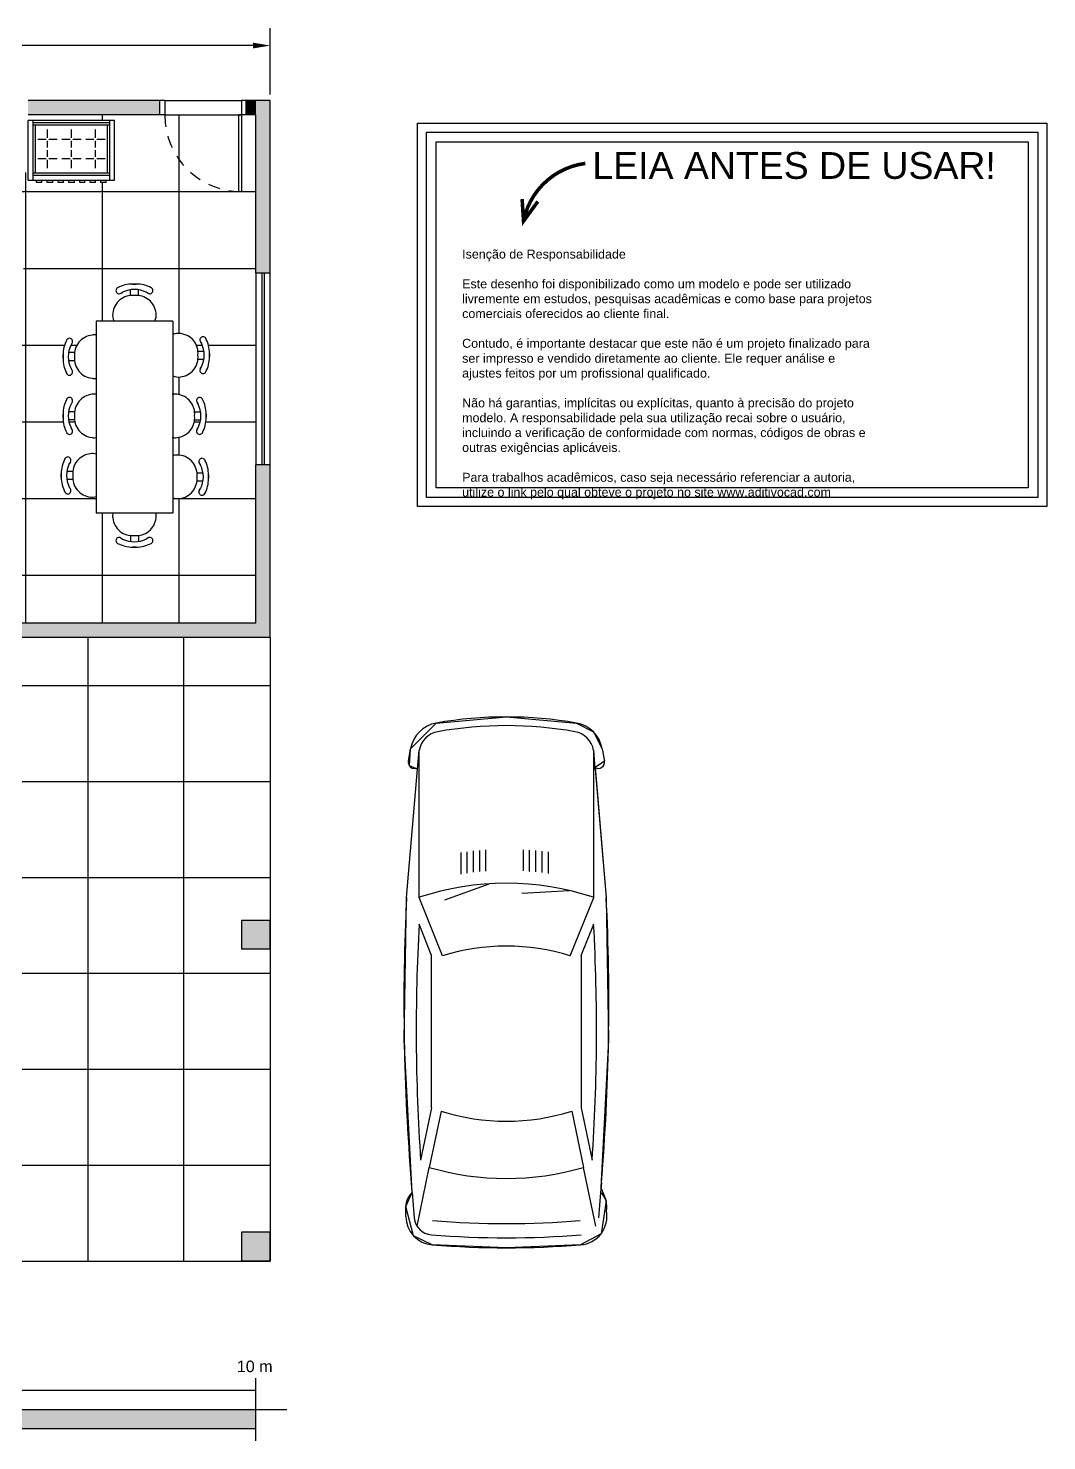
# Model space of a CAD drawing. Extents: x 1 to 29.1, y 2.1 to 17.
# Drawn here: x 18.52 to 29.14, y 2.24 to 16.97 of the extents above; entities that cross this region are included whole.
import ezdxf

# ---------------------------------------------------------------- set-up
doc = ezdxf.new("R2010")
doc.units = 0
doc.linetypes.add('HIDDEN2', pattern=[0.1875, 0.125, -0.0625])
doc.layers.get('0').update_dxf_attribs({"linetype": 'CONTINUOUS'})
doc.layers.get('DEFPOINTS').update_dxf_attribs({"linetype": 'CONTINUOUS'})
for name, color, linetype in [('EQUIPAMENTOS_MOBILIA', 45, 'CONTINUOUS'), ('ESQUADRIA', 53, 'CONTINUOUS'), ('LINHA-FINA', 8, 'CONTINUOUS'), ('PAREDE', 5, 'CONTINUOUS'), ('PAREDE-HACH', 140, 'CONTINUOUS'), ('PISO', 9, 'CONTINUOUS')]:
    doc.layers.add(name, color=color, linetype=linetype)
doc.styles.add('ARIAL', font='arial.ttf')
doc.styles.get("Standard").update_dxf_attribs({"font": 'arial.ttf'})
doc.dimstyles.get("Standard").update_dxf_attribs({"dimtxt": 2.5, "dimasz": 2.5, "dimexe": 1.25, "dimexo": 0.625, "dimtad": 1, "dimcen": 2.5, "dimazin": 3, "dimtfac": 1, "dimtmove": 0, "dimatfit": 3})

# ---------------------------------------------------------------- blocks, each defined once
blk = doc.blocks.new('*X24')
at = {"layer": 'PISO', "linetype": 'CONTINUOUS'}
for p, q in [((4.145, 4.114), (4.145, 12.914)), ((3.745, 12.114), (5.145, 12.114)), ((3.745, 11.114), (5.145, 11.114)), ((3.145, 4.114), (3.145, 10.614)), ((19.145, 4.114), (19.145, 10.614)), ((20.145, 4.114), (20.145, 10.614)), ((18.145, 4.114), (18.145, 10.404)), ((2.145, 10.114), (5.145, 10.114)), ((17.856, 10.114), (21.045, 10.114)), ((17.145, 4.114), (17.145, 9.404)), ((2.145, 9.114), (5.145, 9.114)), ((16.856, 9.114), (21.045, 9.114)), ((16.145, 4.414), (16.145, 8.404)), ((2.145, 8.114), (5.145, 8.114)), ((15.856, 8.114), (21.045, 8.114)), ((15.145, 4.114), (15.145, 7.404)), ((2.145, 7.114), (5.145, 7.114)), ((14.856, 7.114), (21.045, 7.114)), ((5.145, 4.114), (5.145, 7.064)), ((6.145, 4.114), (6.145, 7.064)), ((7.145, 4.114), (7.145, 7.064)), ((8.145, 4.114), (8.145, 7.064)), ((9.145, 4.114), (9.145, 7.064)), ((10.145, 5.687), (10.145, 7.064)), ((11.145, 5.687), (11.145, 7.064)), ((12.145, 4.114), (12.145, 7.064)), ((13.145, 4.114), (13.145, 7.064)), ((14.145, 4.114), (14.145, 7.064)), ((2.145, 6.114), (21.045, 6.114)), ((10.145, 4.114), (10.145, 5.462)), ((11.145, 4.114), (11.145, 5.462)), ((2.145, 5.114), (21.045, 5.114))]:
    blk.add_line(p, q, dxfattribs=at)
blk = doc.blocks.new('*X25')
at = {"layer": 'PISO', "linetype": 'CONTINUOUS'}
for p, q in [((19.295, 16.007), (19.295, 16.064)), ((20.095, 15.602), (20.095, 16.064)), ((16.095, 12.935), (16.095, 15.464)), ((16.895, 14.648), (16.895, 15.464)), ((17.695, 14.648), (17.695, 15.464)), ((18.495, 10.764), (18.495, 15.464)), ((20.095, 13.785), (20.095, 15.601)), ((19.295, 13.913), (19.295, 15.36)), ((15.745, 15.264), (20.745, 15.264)), ((20.745, 15.264), (20.895, 15.264)), ((15.745, 14.464), (16.799, 14.464)), ((18.472, 14.464), (20.895, 14.464)), ((16.895, 13.134), (16.895, 14.415)), ((17.695, 12.668), (17.695, 14.415)), ((15.745, 13.664), (18.9, 13.664)), ((18.967, 13.664), (19.029, 13.664)), ((20.273, 13.664), (20.334, 13.664)), ((20.399, 13.664), (20.895, 13.664)), ((20.095, 13.146), (20.095, 13.332)), ((16.166, 12.864), (16.176, 12.864)), ((16.847, 12.864), (16.884, 12.864)), ((16.895, 12.876), (16.895, 12.912)), ((17.172, 12.864), (18.887, 12.864)), ((18.947, 12.864), (19.008, 12.864)), ((20.252, 12.864), (20.313, 12.864)), ((20.373, 12.864), (20.895, 12.864)), ((20.095, 12.516), (20.095, 12.705)), ((17.695, 12.464), (17.695, 12.605)), ((17.695, 11.335), (17.695, 12.422)), ((16.895, 12.135), (16.895, 12.15)), ((17.154, 12.064), (17.296, 12.064)), ((17.338, 12.064), (17.911, 12.064)), ((17.913, 12.064), (19.23, 12.064)), ((20.03, 12.064), (20.067, 12.064)), ((20.084, 12.064), (20.895, 12.064)), ((20.095, 10.764), (20.095, 12.065)), ((19.295, 10.764), (19.295, 11.913)), ((17.766, 11.264), (20.895, 11.264))]:
    blk.add_line(p, q, dxfattribs=at)
blk = doc.blocks.new('*U53')
at = {"layer": 'PAREDE-HACH', "linetype": 'CONTINUOUS'}
for points in [[(20.745, 4.114), (20.745, 4.414), (21.045, 4.114)], [(21.045, 4.114), (20.745, 4.414), (21.045, 4.414)]]:
    blk.add_solid(points, dxfattribs=at)
blk = doc.blocks.new('MESA8C')
at = {"layer": 'EQUIPAMENTOS_MOBILIA'}
for p, q in [((0.38, 2.387), (0.416, 2.387)), ((0.417, 2.387), (0.381, 2.387)), ((0.256, 2.29), (0.275, 2.302)), ((0.357, 2.266), (0.357, 2.328)), ((0.44, 2.266), (0.44, 2.328)), ((0.541, 2.29), (0.521, 2.302)), ((0.8, 2), (0, 2)), ((0, 2), (0, 0)), ((0.8, 2), (0.8, 0)), ((-0.25, 1.773), (-0.262, 1.753)), ((1.085, 1.788), (1.097, 1.769)), ((-0.346, 1.648), (-0.346, 1.612)), ((-0.346, 1.612), (-0.346, 1.648)), ((-0.226, 1.672), (-0.288, 1.672)), ((1.061, 1.688), (1.123, 1.688)), ((1.181, 1.664), (1.181, 1.628)), ((1.181, 1.628), (1.181, 1.663)), ((-0.226, 1.588), (-0.288, 1.588)), ((-0.25, 1.487), (-0.262, 1.507)), ((1.061, 1.604), (1.123, 1.604)), ((1.085, 1.503), (1.097, 1.523)), ((-0.226, 1.054), (-0.288, 1.054)), ((-0.25, 1.155), (-0.262, 1.135)), ((1.026, 1.054), (1.088, 1.054)), ((1.05, 1.155), (1.062, 1.135)), ((-0.346, 0.994), (-0.346, 1.03)), ((-0.346, 1.03), (-0.346, 0.995)), ((-0.226, 0.97), (-0.288, 0.97)), ((-0.25, 0.87), (-0.262, 0.889)), ((1.026, 0.97), (1.088, 0.97)), ((1.05, 0.87), (1.062, 0.889)), ((1.146, 1.03), (1.146, 0.995)), ((1.146, 0.994), (1.146, 1.03)), ((-0.268, 0.535), (-0.28, 0.515)), ((1.075, 0.52), (1.087, 0.5)), ((-0.364, 0.411), (-0.364, 0.375)), ((-0.364, 0.374), (-0.364, 0.41)), ((-0.244, 0.434), (-0.306, 0.434)), ((-0.244, 0.351), (-0.306, 0.351)), ((1.051, 0.419), (1.113, 0.419)), ((1.051, 0.336), (1.113, 0.336)), ((1.171, 0.396), (1.171, 0.36)), ((1.171, 0.359), (1.171, 0.395)), ((-0.268, 0.25), (-0.28, 0.269)), ((1.075, 0.235), (1.087, 0.254)), ((0.8, 0), (0, 0)), ((0.256, -0.259), (0.275, -0.271)), ((0.357, -0.235), (0.357, -0.297)), ((0.44, -0.235), (0.44, -0.297)), ((0.541, -0.259), (0.521, -0.271)), ((0.38, -0.356), (0.416, -0.356)), ((0.417, -0.356), (0.381, -0.356))]:
    blk.add_line(p, q, dxfattribs=at)
for centre, radius, start, end in [((0.377, 2.063), 0.324, 89.4536, 118.2833), ((0.42, 2.063), 0.324, 61.7167, 90.5464), ((0.377, 2.063), 0.205, 84.0185, 174.1891), ((0.239, 2.319), 0.0333, 118.606, 304.7232), ((0.405, 2.037), 0.295, 91.1932, 115.9876), ((0.392, 2.037), 0.295, 64.0124, 88.8068), ((0.42, 2.063), 0.205, 5.8109, 95.9815), ((0.558, 2.319), 0.0333, 235.2768, 61.394), ((0.296, 2.061), 0.125, 169.512, 209.1932), ((0.501, 2.061), 0.125, 330.8068, 10.488), ((-0.022, 1.651), 0.324, 151.7167, 180.5464), ((-0.279, 1.789), 0.0333, 325.2768, 151.394), ((-0.022, 1.651), 0.205, 95.8109, 185.9815), ((-0.02, 1.733), 0.125, 76.9471, 100.488), ((0.855, 1.748), 0.125, 79.512, 116.3424), ((0.857, 1.667), 0.205, 354.0185, 84.1891), ((1.114, 1.805), 0.0333, 28.606, 214.7232), ((0.832, 1.64), 0.295, 1.1932, 25.9876), ((0.857, 1.667), 0.324, 359.4536, 28.2833), ((0.003, 1.624), 0.295, 154.0124, 178.8068), ((0.003, 1.636), 0.295, 181.1932, 205.9876), ((-0.022, 1.609), 0.205, 174.0185, 264.1891), ((0.857, 1.624), 0.205, 275.8109, 5.9815), ((0.832, 1.652), 0.295, 334.0124, 358.8068), ((0.857, 1.624), 0.324, 331.7167, 0.5464), ((-0.022, 1.609), 0.324, 179.4536, 208.2833), ((-0.279, 1.471), 0.0333, 208.606, 34.7232), ((1.114, 1.487), 0.0333, 145.2768, 331.394), ((-0.02, 1.528), 0.125, 259.512, 283.0529), ((0.855, 1.543), 0.125, 243.6576, 280.488), ((-0.022, 1.034), 0.324, 151.7167, 180.5464), ((-0.279, 1.171), 0.0333, 325.2768, 151.394), ((-0.022, 1.034), 0.205, 95.8109, 185.9815), ((-0.02, 1.115), 0.125, 76.9471, 100.488), ((0.82, 1.115), 0.125, 79.512, 103.0529), ((0.822, 1.034), 0.205, 354.0185, 84.1891), ((1.079, 1.171), 0.0333, 28.606, 214.7232), ((0.822, 1.034), 0.324, 359.4536, 28.2833), ((0.003, 1.006), 0.295, 154.0124, 178.8068), ((0.797, 1.006), 0.295, 1.1932, 25.9876), ((-0.022, 0.991), 0.324, 179.4536, 208.2833), ((0.003, 1.018), 0.295, 181.1932, 205.9876), ((-0.022, 0.991), 0.205, 174.0185, 264.1891), ((0.822, 0.991), 0.205, 275.8109, 5.9815), ((0.797, 1.018), 0.295, 334.0124, 358.8068), ((0.822, 0.991), 0.324, 331.7167, 0.5464), ((-0.279, 0.853), 0.0333, 208.606, 34.7232), ((-0.02, 0.91), 0.125, 259.512, 283.0529), ((0.82, 0.91), 0.125, 256.9471, 280.488), ((1.079, 0.853), 0.0333, 145.2768, 331.394), ((-0.04, 0.414), 0.205, 95.8109, 185.9815), ((-0.038, 0.495), 0.125, 72.1389, 100.488), ((0.845, 0.48), 0.125, 79.512, 111.2768), ((0.847, 0.399), 0.205, 354.0185, 84.1891), ((-0.04, 0.414), 0.324, 151.7167, 180.5464), ((-0.296, 0.551), 0.0333, 325.2768, 151.394), ((-0.015, 0.386), 0.295, 154.0124, 178.8068), ((1.103, 0.537), 0.0333, 28.606, 214.7232), ((0.822, 0.371), 0.295, 1.1932, 25.9876), ((0.847, 0.399), 0.324, 359.4536, 28.2833), ((-0.04, 0.371), 0.324, 179.4536, 208.2833), ((-0.015, 0.399), 0.295, 181.1932, 205.9876), ((-0.04, 0.371), 0.205, 174.0185, 264.1891), ((0.847, 0.356), 0.205, 275.8109, 5.9815), ((0.822, 0.384), 0.295, 334.0124, 358.8068), ((0.847, 0.356), 0.324, 331.7167, 0.5464), ((-0.296, 0.233), 0.0333, 208.606, 34.7232), ((-0.038, 0.29), 0.125, 259.512, 287.8611), ((0.845, 0.275), 0.125, 248.7232, 280.488), ((1.103, 0.218), 0.0333, 145.2768, 331.394), ((0.296, -0.029), 0.125, 166.3453, 190.488), ((0.377, -0.031), 0.205, 185.8109, 275.9815), ((0.42, -0.031), 0.205, 264.0185, 354.1891), ((0.501, -0.029), 0.125, 349.512, 13.6547), ((0.239, -0.288), 0.0333, 55.2768, 241.394), ((0.405, -0.006), 0.295, 244.0124, 268.8068), ((0.392, -0.006), 0.295, 271.1932, 295.9876), ((0.558, -0.288), 0.0333, 298.606, 124.7232), ((0.377, -0.031), 0.324, 241.7167, 270.5464), ((0.42, -0.031), 0.324, 269.4536, 298.2833)]:
    blk.add_arc(centre, radius, start, end, dxfattribs=at)
blk = doc.blocks.new('*U55')
at = {"layer": 'PAREDE-HACH', "linetype": 'CONTINUOUS'}
for points in [[(20.745, 7.364), (20.745, 7.664), (21.045, 7.364)], [(21.045, 7.364), (20.745, 7.664), (21.045, 7.664)]]:
    blk.add_solid(points, dxfattribs=at)
blk = doc.blocks.new('*U56')
at = {"layer": 'PAREDE-HACH', "linetype": 'CONTINUOUS'}
for points in [[(20.895, 10.614), (20.895, 12.414), (21.045, 10.614)], [(21.045, 10.614), (20.895, 12.414), (21.045, 12.414)], [(17.732, 11.086), (17.626, 11.192), (17.732, 11.298)], [(17.732, 11.086), (17.732, 11.298), (18.103, 10.715)], [(18.103, 10.715), (17.732, 11.298), (18.103, 10.927)], [(18.103, 10.715), (18.103, 10.927), (18.174, 10.644)], [(18.174, 10.644), (18.103, 10.927), (18.174, 10.857)], [(18.174, 10.503), (18.174, 10.857), (18.209, 10.468)], [(18.209, 10.468), (18.174, 10.857), (18.209, 10.821)], [(18.209, 10.468), (18.209, 10.821), (18.266, 10.525)], [(18.266, 10.525), (18.209, 10.821), (18.266, 10.764)], [(18.266, 10.525), (18.266, 10.764), (18.356, 10.614)], [(18.356, 10.614), (18.266, 10.764), (18.356, 10.764)], [(18.356, 10.614), (18.356, 10.764), (20.895, 10.614)], [(20.895, 10.614), (18.356, 10.764), (20.895, 10.764)], [(18.174, 10.503), (18.103, 10.574), (18.174, 10.644)]]:
    blk.add_solid(points, dxfattribs=at)
blk = doc.blocks.new('*U57')
at = {"layer": 'PAREDE-HACH', "linetype": 'CONTINUOUS'}
for points in [[(20.795, 16.064), (20.795, 16.214), (20.895, 16.064)], [(20.895, 16.064), (20.795, 16.214), (20.895, 16.214)], [(20.895, 14.414), (20.895, 16.214), (21.045, 14.414)], [(21.045, 14.414), (20.895, 16.214), (21.045, 16.214)]]:
    blk.add_solid(points, dxfattribs=at)
blk = doc.blocks.new('*U58')
at = {"layer": 'PAREDE-HACH', "linetype": 'CONTINUOUS'}
for points in [[(18.52, 16.064), (18.52, 16.214), (19.895, 16.064)], [(19.895, 16.064), (18.52, 16.214), (19.895, 16.214)]]:
    blk.add_solid(points, dxfattribs=at)
blk = doc.blocks.new('*X59')
at = {"layer": 'PISO'}
for p, q in [((19.945, 16.214), (20.745, 16.214)), ((19.945, 16.064), (20.745, 16.064))]:
    blk.add_line(p, q, dxfattribs=at)
blk = doc.blocks.new('*D23')
at = {"color": 0}
for p, q in [((2.145, 16.277), (2.145, 16.967)), ((21.045, 16.277), (21.045, 16.967)), ((2.325, 16.787), (11.21, 16.787)), ((20.865, 16.787), (11.98, 16.787))]:
    blk.add_line(p, q, dxfattribs=at)
for points in [[(2.325, 16.817), (2.325, 16.757), (2.145, 16.787)], [(20.865, 16.817), (20.865, 16.757), (21.045, 16.787)]]:
    blk.add_solid(points, dxfattribs=at)
at = {"layer": 'DEFPOINTS', "color": 0}
for p in [(21.045, 16.787), (2.145, 16.214), (21.045, 16.214)]:
    blk.add_point(p, dxfattribs=at)
at = {"color": 0, "linetype": 'CONTINUOUS'}
blk.add_text('18.90', height=0.18, dxfattribs=at).set_placement((11.253, 16.697))
blk = doc.blocks.new('*X60')
at = {"color": 6, "linetype": 'CONTINUOUS', "style": 'ARIAL'}
for s, p in [('Isenção de Responsabilidade', (23.045, 14.566)), ('Este desenho foi disponibilizado como um modelo e pode ser utilizado', (23.045, 14.256)), ('livremente em estudos, pesquisas acadêmicas e como base para projetos', (23.045, 14.101)), ('comerciais oferecidos ao cliente final.', (23.045, 13.946)), ('Contudo, é importante destacar que este não é um projeto finalizado para', (23.045, 13.636)), ('ser impresso e vendido diretamente ao cliente. Ele requer análise e', (23.045, 13.48)), ('ajustes feitos por um profissional qualificado.', (23.045, 13.325)), ('Não há garantias, implícitas ou explícitas, quanto à precisão do projeto', (23.045, 13.015)), ('modelo. A responsabilidade pela sua utilização recai sobre o usuário,', (23.045, 12.86)), ('incluindo a verificação de conformidade com normas, códigos de obras e', (23.045, 12.705)), ('outras exigências aplicáveis.', (23.045, 12.55)), ('Para trabalhos acadêmicos, caso seja necessário referenciar a autoria,', (23.045, 12.239)), ('utilize o link pelo qual obteve o projeto no site www.aditivocad.com', (23.045, 12.084))]:
    blk.add_text(s, height=0.09308, dxfattribs=at).set_placement(p)
blk = doc.blocks.new('*U61')
at = {"linetype": 'CONTINUOUS'}
for points in [[(15.894, 2.367), (15.894, 2.567), (20.894, 2.367)], [(20.894, 2.367), (15.894, 2.567), (20.894, 2.567)]]:
    blk.add_solid(points, dxfattribs=at)

msp = doc.modelspace()

# ---------------------------------------------------------------- linework, layer by layer
for p, q in [((20.894, 2.24), (20.894, 2.893)), ((10.894, 2.767), (20.894, 2.767)), ((10.654, 2.567), (21.216, 2.567)), ((10.894, 2.367), (20.894, 2.367))]:
    msp.add_line(p, q)
at = {"color": 5}
msp.add_lwpolyline([(22.58, 15.978), (29.139, 15.978), (29.139, 11.981), (22.58, 11.981)], close=True, dxfattribs=at)
at = {"color": 4}
msp.add_lwpolyline([(22.673, 15.885), (29.047, 15.885), (29.047, 12.074), (22.673, 12.074)], close=True, dxfattribs=at)
at = {"color": 3}
msp.add_lwpolyline([(22.774, 15.784), (28.946, 15.784), (28.946, 12.175), (22.774, 12.175)], close=True, dxfattribs=at)
at = {"color": 1}
msp.add_lwpolyline([(24.329, 15.558, 0.0372, 0.0372, 0.323129), (23.685, 14.957, 0, 0, 0)], format="xyseb", dxfattribs=at)
at = {"color": 1, "const_width": 0.0372}
msp.add_lwpolyline([(23.834, 15.161), (23.685, 14.957), (23.67, 15.186)], dxfattribs=at)
at = {"linetype": 'HIDDEN2'}
msp.add_arc((20.745, 16.064), 0.8, 180, 270, dxfattribs=at)
at = {"layer": 'EQUIPAMENTOS_MOBILIA'}
for p, q in [((18.522, 15.385), (18.522, 16.007)), ((19.422, 16.007), (18.522, 16.007)), ((18.572, 15.385), (18.572, 16.01)), ((18.572, 15.985), (19.372, 15.985)), ((18.572, 15.96), (19.372, 15.96)), ((18.597, 15.46), (18.597, 15.96)), ((18.722, 15.825), (18.722, 15.91)), ((18.972, 15.825), (18.972, 15.91)), ((19.222, 15.825), (19.222, 15.91)), ((19.347, 15.46), (19.347, 15.96)), ((19.372, 15.385), (19.372, 16.01)), ((19.422, 15.385), (19.422, 16.007)), ((18.622, 15.81), (18.707, 15.81)), ((18.722, 15.725), (18.722, 15.795)), ((18.737, 15.81), (18.822, 15.81)), ((18.872, 15.81), (18.957, 15.81)), ((18.972, 15.725), (18.972, 15.795)), ((18.987, 15.81), (19.072, 15.81)), ((19.122, 15.81), (19.207, 15.81)), ((19.222, 15.725), (19.222, 15.795)), ((19.237, 15.81), (19.322, 15.81)), ((18.722, 15.625), (18.722, 15.695)), ((18.972, 15.625), (18.972, 15.695)), ((19.222, 15.625), (19.222, 15.695)), ((18.622, 15.61), (18.707, 15.61)), ((18.722, 15.51), (18.722, 15.595)), ((18.737, 15.61), (18.822, 15.61)), ((18.872, 15.61), (18.957, 15.61)), ((18.972, 15.51), (18.972, 15.595)), ((18.987, 15.61), (19.072, 15.61)), ((19.122, 15.61), (19.207, 15.61)), ((19.222, 15.51), (19.222, 15.595)), ((19.237, 15.61), (19.322, 15.61)), ((18.522, 15.385), (19.422, 15.385)), ((18.572, 15.46), (19.372, 15.46)), ((18.572, 15.435), (19.372, 15.435)), ((18.608, 15.36), (18.608, 15.385)), ((18.663, 15.36), (18.608, 15.36)), ((18.663, 15.36), (18.663, 15.385)), ((18.718, 15.36), (18.718, 15.385)), ((18.778, 15.36), (18.718, 15.36)), ((18.778, 15.36), (18.778, 15.385)), ((18.833, 15.36), (18.833, 15.385)), ((18.888, 15.36), (18.833, 15.36)), ((18.888, 15.36), (18.888, 15.385)), ((18.943, 15.36), (18.943, 15.385)), ((19.003, 15.36), (18.943, 15.36)), ((19.003, 15.36), (19.003, 15.385)), ((19.058, 15.36), (19.058, 15.385)), ((19.113, 15.36), (19.058, 15.36)), ((19.113, 15.36), (19.113, 15.385)), ((19.168, 15.36), (19.168, 15.385)), ((19.223, 15.36), (19.168, 15.36)), ((19.223, 15.36), (19.223, 15.385)), ((19.278, 15.36), (19.278, 15.385)), ((19.333, 15.36), (19.278, 15.36)), ((19.333, 15.36), (19.333, 15.385)), ((22.484, 9.327), (22.506, 9.455)), ((22.484, 9.327), (22.506, 9.455)), ((22.579, 9.244), (22.596, 9.439)), ((22.596, 7.906), (22.596, 9.439)), ((24.416, 7.906), (24.416, 9.439)), ((24.433, 9.244), (24.416, 9.439)), ((24.506, 9.455), (24.528, 9.327)), ((22.466, 7.906), (22.579, 9.244)), ((22.579, 9.244), (22.537, 9.251)), ((24.433, 9.244), (24.546, 7.906)), ((23.225, 8.396), (23.225, 8.174)), ((23.29, 8.401), (23.29, 8.179)), ((23.68, 8.403), (23.68, 8.182)), ((23.745, 8.399), (23.745, 8.177)), ((23.03, 8.373), (23.03, 8.149)), ((23.095, 8.382), (23.095, 8.159)), ((23.16, 8.39), (23.16, 8.167)), ((23.81, 8.394), (23.81, 8.171)), ((23.875, 8.387), (23.875, 8.164)), ((23.94, 8.379), (23.94, 8.155)), ((22.864, 7.88), (23.327, 8.047)), ((23.668, 7.948), (24.159, 7.978)), ((22.84, 7.295), (22.596, 7.906)), ((24.172, 7.295), (24.416, 7.906)), ((22.726, 7.301), (22.596, 7.626)), ((24.286, 7.301), (24.416, 7.626)), ((22.726, 5.712), (22.726, 7.301)), ((24.286, 7.301), (24.286, 5.712)), ((22.726, 5.712), (22.611, 5.165)), ((22.825, 5.678), (22.702, 5.091)), ((24.187, 5.678), (24.31, 5.091)), ((24.286, 5.712), (24.401, 5.165)), ((22.575, 4.478), (22.702, 5.091)), ((24.437, 4.478), (24.31, 5.091)), ((22.524, 4.83), (22.516, 4.931)), ((24.496, 4.931), (24.488, 4.83)), ((22.524, 4.83), (22.546, 4.565)), ((24.488, 4.83), (24.466, 4.565)), ((22.458, 4.58), (22.458, 4.683))]:
    msp.add_line(p, q, dxfattribs=at)
msp.add_lwpolyline([(24.492, 4.88), (24.545, 4.742), (24.493, 4.399), (24.279, 4.282), (24.279, 4.282), (23.506, 4.252), (22.733, 4.282), (22.537, 4.377), (22.458, 4.683), (22.524, 4.83), (22.442, 6.418), (22.466, 7.906), (22.579, 9.244), (22.495, 9.278), (22.506, 9.455), (22.775, 9.723), (23.506, 9.787), (24.237, 9.723), (24.414, 9.631), (24.506, 9.455), (24.528, 9.327), (24.431, 9.259), (24.546, 7.906), (24.57, 6.418)], close=True, dxfattribs=at)
for centre, radius, start, end in [((22.833, 9.397), 0.331, 100.008, 169.992), ((23.506, 5.582), 4.205, 79.992, 100.008), ((24.179, 9.397), 0.331, 10.008, 79.992), ((22.833, 9.397), 0.24, 100.008, 169.992), ((23.506, 5.582), 4.114, 79.992, 100.008), ((24.179, 9.397), 0.24, 10.008, 79.992), ((22.548, 9.315), 0.065, 169.992, 259.992), ((24.464, 9.315), 0.065, 239.5236, 10.008), ((23.506, 5.155), 2.898, 71.7005, 108.2995), ((45.041, 6.795), 22.603, 177.1826, 184.7325), ((1.971, 6.795), 22.603, 355.2675, 2.8174), ((42.644, 6.521), 20.078, 176.8457, 183.8739), ((4.368, 6.521), 20.078, 356.1261, 3.1543), ((23.506, 5.155), 2.242, 72.7279, 107.2721), ((23.506, 7.817), 2.245, 252.3425, 287.6575), ((23.506, 7.817), 2.842, 253.5716, 286.4284), ((22.653, 4.683), 0.195, 131.2908, 180), ((24.359, 4.683), 0.195, 346.3597, 48.7092), ((22.757, 4.58), 0.299, 180, 265.4707), ((22.74, 4.582), 0.195, 184.7577, 265.3717), ((24.255, 4.58), 0.299, 274.5293, 11.0065), ((23.506, 14.038), 9.533, 265.3717, 274.6283), ((23.506, 14.038), 9.682, 265.3717, 274.6283), ((23.506, 14.038), 9.786, 265.4707, 274.5293)]:
    msp.add_arc(centre, radius, start, end, dxfattribs=at)
at = {"layer": 'ESQUADRIA'}
for p, q in [((19.945, 16.214), (19.895, 16.214)), ((19.945, 16.214), (19.945, 16.064)), ((20.795, 16.214), (20.745, 16.214)), ((20.745, 16.214), (20.745, 16.064)), ((19.945, 16.064), (19.895, 16.064)), ((20.715, 16.064), (20.715, 15.265)), ((20.795, 16.064), (20.715, 16.064)), ((20.745, 16.064), (20.745, 15.264)), ((20.895, 14.414), (20.895, 12.414)), ((20.955, 14.414), (20.955, 12.414)), ((20.985, 12.414), (20.985, 14.414)), ((21.045, 12.414), (21.045, 14.414))]:
    msp.add_line(p, q, dxfattribs=at)
at = {"layer": 'PAREDE'}
for p, q in [((19.895, 16.214), (18.52, 16.214)), ((19.895, 16.064), (19.895, 16.214)), ((21.045, 16.214), (20.795, 16.214)), ((20.795, 16.064), (20.795, 16.214)), ((21.045, 14.414), (21.045, 16.214)), ((19.895, 16.064), (18.52, 16.064)), ((20.895, 16.064), (20.795, 16.064)), ((20.895, 14.414), (20.895, 16.064)), ((21.045, 14.414), (20.895, 14.414)), ((21.045, 12.414), (20.895, 12.414)), ((20.895, 10.764), (20.895, 12.414)), ((21.045, 10.614), (21.045, 12.414)), ((20.895, 10.764), (18.266, 10.764)), ((21.045, 10.614), (18.356, 10.614)), ((21.045, 7.664), (20.745, 7.664)), ((20.745, 7.664), (20.745, 7.364)), ((21.045, 7.364), (21.045, 7.664)), ((21.045, 7.364), (20.745, 7.364)), ((21.045, 4.414), (20.745, 4.414)), ((20.745, 4.414), (20.745, 4.114)), ((21.045, 4.114), (21.045, 4.414)), ((21.045, 4.114), (20.745, 4.114)), ((20.745, 4.114), (21.045, 4.114))]:
    msp.add_line(p, q, dxfattribs=at)
at = {"layer": 'PISO'}
for p, q in [((21.045, 10.614), (21.045, 4.114)), ((16.395, 4.114), (20.745, 4.114))]:
    msp.add_line(p, q, dxfattribs=at)

# ---------------------------------------------------------------- block references
at = {"color": 6}
msp.add_blockref('*X60', (0, 0), dxfattribs=at)
for name, p in [('MESA8C', (19.23, 11.913)), ('*U61', (0, 0))]:
    msp.add_blockref(name, p)
at = {"layer": 'PAREDE-HACH'}
for name in ['*U58', '*U57', '*U56', '*U55', '*U53']:
    msp.add_blockref(name, (0, 0), dxfattribs=at)
at = {"layer": 'PISO'}
for name in ['*X59', '*X25', '*X24']:
    msp.add_blockref(name, (0, 0), dxfattribs=at)

# ---------------------------------------------------------------- texts
at = {"color": 1, "style": 'ARIAL'}
msp.add_text('LEIA ANTES DE USAR!', height=0.27925, dxfattribs=at).set_placement((24.403, 15.397))
at = {"layer": 'LINHA-FINA', "style": 'ARIAL'}
msp.add_text('10 m', height=0.12, dxfattribs=at).set_placement((20.696, 2.956))

# ---------------------------------------------------------------- dimensions: what is measured, and where the dimension line sits
dim = msp.add_linear_dim(base=(21.045, 16.787), p1=(2.145, 16.214), p2=(21.045, 16.214), dimstyle='Standard')
dim.commit()
dim.dimension.update_dxf_attribs({"geometry": '*D23', "text_midpoint": (11.595, 16.787)})

doc.saveas('drawing.dxf')
